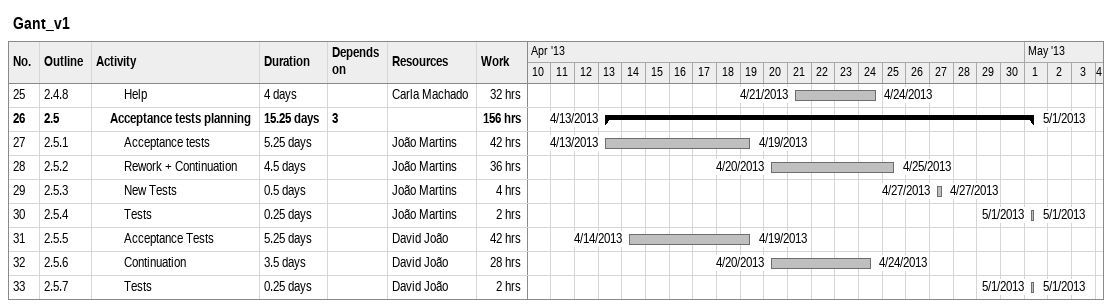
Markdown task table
Gant_v1

| ID | WBS | Task | Duration | Start | Finish | Predecessors | Resources | Work (h) |
|---|---|---|---|---|---|---|---|---|
| 25 | 2.4.8 | Help | 4d | 2013-04-21 | 2013-04-24 |  | Carla Machado | 32 |
| 26 | 2.5 | **Acceptance tests planning** | 15.25d | 2013-04-13 | 2013-05-01 | 3 |  | 156 |
| 27 | 2.5.1 | Acceptance tests | 5.25d | 2013-04-13 | 2013-04-19 |  | João Martins | 42 |
| 28 | 2.5.2 | Rework + Continuation | 4.5d | 2013-04-20 | 2013-04-25 |  | João Martins | 36 |
| 29 | 2.5.3 | New Tests | 0.5d | 2013-04-27 | 2013-04-27 |  | João Martins | 4 |
| 30 | 2.5.4 | Tests | 0.25d | 2013-05-01 | 2013-05-01 |  | João Martins | 2 |
| 31 | 2.5.5 | Acceptance Tests | 5.25d | 2013-04-14 | 2013-04-19 |  | David João | 42 |
| 32 | 2.5.6 | Continuation | 3.5d | 2013-04-20 | 2013-04-24 |  | David João | 28 |
| 33 | 2.5.7 | Tests | 0.25d | 2013-05-01 | 2013-05-01 |  | David João | 2 |
